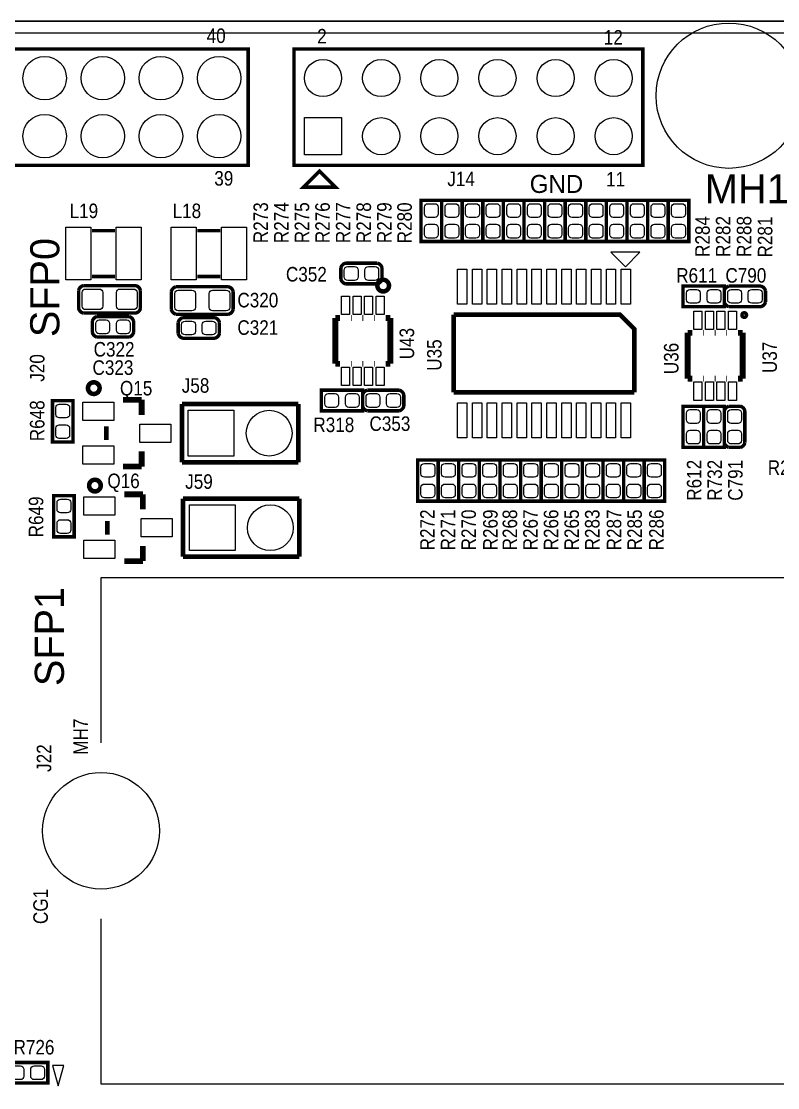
# Model space of a CAD drawing. Extents: x 35 to 236, y 10 to 166.
# Drawn here: x 84.09 to 117.13, y 118.4 to 165 of the extents above; entities that cross this region are included whole.
import ezdxf

# ---------------------------------------------------------------- set-up
doc = ezdxf.new("R2010")
doc.units = 0
for name, color, linetype in [('BG_OUTLINE', 254, 'CONTINUOUS'), ('BG_SILKSCREEN_TOP', 254, 'CONTINUOUS'), ('PG_SILKSCREEN_TOP', 254, 'CONTINUOUS'), ('PIN_SOLDERMASK_TOP', 85, 'CONTINUOUS'), ('RD_SILKSCREEN_TOP', 142, 'CONTINUOUS'), ('RKI_ALL', 43, 'CONTINUOUS')]:
    doc.layers.add(name, color=color, linetype=linetype)

msp = doc.modelspace()

# ---------------------------------------------------------------- linework, layer by layer
at = {"layer": 'BG_OUTLINE'}
msp.add_lwpolyline([(35, 12), (35, 121.6358, -0.414214), (37.286, 123.9218), (41.2, 123.9218), (41.2, 157.5018), (37.286, 157.5018, -0.414214), (35, 159.7878), (35, 163, -0.414214), (37, 165), (228, 165, -0.414214), (230, 163), (230, 12, -0.414214), (228, 10), (37, 10, -0.414214)], format="xyb", close=True, dxfattribs=at)
for points in [[(37, 165), (228, 165)], [(228, 165), (37, 165)]]:
    msp.add_lwpolyline(points, dxfattribs=at)
at = {"layer": 'PG_SILKSCREEN_TOP'}
for points, const_width in [([(43.2, 163.79), (94, 163.79), (94, 158.71), (43.2, 158.71), (43.2, 163.79)], 0.1524), ([(96, 163.79), (111.24, 163.79), (111.24, 158.71), (96, 158.71), (96, 163.79)], 0.1524), ([(97.12, 158.45), (96.42, 157.75), (97.82, 157.75), (97.12, 158.45)], 0.1524), ([(102.2, 157.18), (102.45, 157.18), (102.45, 155.38), (101.55, 155.38), (101.55, 157.18), (102.2, 157.18)], 0.15), ([(103.1, 157.18), (103.35, 157.18), (103.35, 155.38), (102.45, 155.38), (102.45, 157.18), (103.1, 157.18)], 0.15), ([(104, 157.18), (104.25, 157.18), (104.25, 155.38), (103.35, 155.38), (103.35, 157.18), (104, 157.18)], 0.15), ([(104.9, 157.18), (105.15, 157.18), (105.15, 155.38), (104.25, 155.38), (104.25, 157.18), (104.9, 157.18)], 0.15), ([(105.8, 157.18), (106.05, 157.18), (106.05, 155.38), (105.15, 155.38), (105.15, 157.18), (105.8, 157.18)], 0.15), ([(106.7, 157.18), (106.95, 157.18), (106.95, 155.38), (106.05, 155.38), (106.05, 157.18), (106.7, 157.18)], 0.15), ([(107.6, 157.18), (107.85, 157.18), (107.85, 155.38), (106.95, 155.38), (106.95, 157.18), (107.6, 157.18)], 0.15), ([(108.5, 157.18), (108.75, 157.18), (108.75, 155.38), (107.85, 155.38), (107.85, 157.18), (108.5, 157.18)], 0.15), ([(109.4, 157.18), (109.65, 157.18), (109.65, 155.38), (108.75, 155.38), (108.75, 157.18), (109.4, 157.18)], 0.15), ([(110.3, 157.18), (110.55, 157.18), (110.55, 155.38), (109.65, 155.38), (109.65, 157.18), (110.3, 157.18)], 0.15), ([(110.8, 155.38), (110.55, 155.38), (110.55, 157.18), (111.45, 157.18), (111.45, 155.38), (110.8, 155.38)], 0.15), ([(112.1, 157.18), (112.35, 157.18), (112.35, 155.38), (111.45, 155.38), (111.45, 157.18), (112.1, 157.18)], 0.15), ([(112.6, 155.38), (112.35, 155.38), (112.35, 157.18), (113.25, 157.18), (113.25, 155.38), (112.6, 155.38)], 0.15), ([(87.18, 155.85), (88.18, 155.85)], 0.1524), ([(92.78, 155.85), (91.78, 155.85)], 0.1524), ([(99.85, 153.73), (99.85, 154.23)], 0.15), ([(87.18, 153.85), (88.18, 153.85)], 0.1524), ([(92.78, 153.85), (91.78, 153.85)], 0.1524), ([(113, 153.18), (113, 153.43), (114.8, 153.43), (114.8, 152.53), (113, 152.53), (113, 153.18)], 0.15), ([(116.6, 152.73), (116.6, 153.23)], 0.15), ([(87.1943, 151.9), (87.1943, 151.4)], 0.15), ([(92.7443, 151.35), (92.7443, 151.85)], 0.15), ([(97.8107, 150.0359), (97.8107, 152.0374)], 0.254), ([(98.0089, 152.0374), (97.8107, 152.0374)], 0.254), ([(98.5169, 152.0374), (98.4864, 152.0374)], 0.254), ([(99.0249, 152.0374), (98.9944, 152.0374)], 0.254), ([(99.5329, 152.0374), (99.5024, 152.0374)], 0.254), ([(100.2085, 152.0374), (100.0104, 152.0374)], 0.254), ([(100.2085, 152.0374), (100.2085, 150.0359)], 0.254), ([(110.8751, 148.7859), (110.8751, 151.5494), (110.2401, 152.1844), (102.9757, 152.1844)], 0.2032), ([(102.9757, 152.1844), (102.9757, 148.7859)], 0.2032), ([(113.2027, 149.3859), (113.2027, 151.3874)], 0.254), ([(113.4008, 151.3874), (113.2027, 151.3874)], 0.254), ([(113.9088, 151.3874), (113.8784, 151.3874)], 0.254), ([(114.4168, 151.3874), (114.3864, 151.3874)], 0.254), ([(114.9248, 151.3874), (114.8944, 151.3874)], 0.254), ([(115.6005, 151.3874), (115.4024, 151.3874)], 0.254), ([(115.6005, 151.3874), (115.6005, 149.3859)], 0.254), ([(98.0089, 150.0359), (97.8107, 150.0359)], 0.254), ([(98.5169, 150.0359), (98.4864, 150.0359)], 0.254), ([(99.0249, 150.0359), (98.9944, 150.0359)], 0.254), ([(99.5329, 150.0359), (99.5024, 150.0359)], 0.254), ([(100.2085, 150.0359), (100.0104, 150.0359)], 0.254), ([(113.4008, 149.3859), (113.2027, 149.3859)], 0.254), ([(113.9088, 149.3859), (113.8784, 149.3859)], 0.254), ([(114.4168, 149.3859), (114.3864, 149.3859)], 0.254), ([(114.9248, 149.3859), (114.8944, 149.3859)], 0.254), ([(115.6005, 149.3859), (115.4024, 149.3859)], 0.254), ([(99, 148.23), (99, 147.98), (97.2, 147.98), (97.2, 148.88), (99, 148.88), (99, 148.23)], 0.15), ([(100.8, 148.18), (100.8, 148.68)], 0.15), ([(102.9757, 148.7859), (110.8751, 148.7859)], 0.2032), ([(86.1, 148.42), (86.35, 148.42), (86.35, 146.62), (85.45, 146.62), (85.45, 148.42), (86.1, 148.42)], 0.15), ([(88.5349, 148.4619), (89.35, 148.4619)], 0.254), ([(89.35, 148.4619), (89.35, 147.802)], 0.254), ([(91.11, 145.7321), (91.11, 148.2721)], 0.2032), ([(91.11, 148.2721), (93.015, 148.2721)], 0.2032), ([(96.19, 148.2721), (93.015, 148.2721)], 0.2029), ([(96.19, 148.2721), (96.19, 145.7321)], 0.2032), ([(113.65, 148.18), (113.9, 148.18), (113.9, 146.38), (113, 146.38), (113, 148.18), (113.65, 148.18)], 0.15), ([(114.55, 148.18), (114.8, 148.18), (114.8, 146.38), (113.9, 146.38), (113.9, 148.18), (114.55, 148.18)], 0.15), ([(87.8001, 147.3019), (87.8001, 146.702)], 0.1999), ([(89.35, 146.2018), (89.35, 145.5419)], 0.254), ([(89.35, 145.5419), (89.35, 146.2018)], 0.254), ([(89.35, 146.2018), (89.35, 145.5419)], 0.254), ([(115, 146.38), (115.5, 146.38)], 0.15), ([(101.65, 144.03), (101.4, 144.03), (101.4, 145.83), (102.3, 145.83), (102.3, 144.03), (101.65, 144.03)], 0.15), ([(102.55, 144.03), (102.3, 144.03), (102.3, 145.83), (103.2, 145.83), (103.2, 144.03), (102.55, 144.03)], 0.15), ([(103.45, 144.03), (103.2, 144.03), (103.2, 145.83), (104.1, 145.83), (104.1, 144.03), (103.45, 144.03)], 0.15), ([(104.35, 144.03), (104.1, 144.03), (104.1, 145.83), (105, 145.83), (105, 144.03), (104.35, 144.03)], 0.15), ([(105.25, 144.03), (105, 144.03), (105, 145.83), (105.9, 145.83), (105.9, 144.03), (105.25, 144.03)], 0.15), ([(106.15, 144.03), (105.9, 144.03), (105.9, 145.83), (106.8, 145.83), (106.8, 144.03), (106.15, 144.03)], 0.15), ([(107.05, 144.03), (106.8, 144.03), (106.8, 145.83), (107.7, 145.83), (107.7, 144.03), (107.05, 144.03)], 0.15), ([(107.95, 144.03), (107.7, 144.03), (107.7, 145.83), (108.6, 145.83), (108.6, 144.03), (107.95, 144.03)], 0.15), ([(108.85, 144.03), (108.6, 144.03), (108.6, 145.83), (109.5, 145.83), (109.5, 144.03), (108.85, 144.03)], 0.15), ([(110.15, 145.83), (110.4, 145.83), (110.4, 144.03), (109.5, 144.03), (109.5, 145.83), (110.15, 145.83)], 0.15), ([(110.65, 144.03), (110.4, 144.03), (110.4, 145.83), (111.3, 145.83), (111.3, 144.03), (110.65, 144.03)], 0.15), ([(111.55, 144.03), (111.3, 144.03), (111.3, 145.83), (112.2, 145.83), (112.2, 144.03), (111.55, 144.03)], 0.15), ([(89.35, 145.5419), (88.5349, 145.5419)], 0.254), ([(96.19, 145.7321), (91.11, 145.7321)], 0.2032), ([(86.15, 144.27), (86.4, 144.27), (86.4, 142.47), (85.5, 142.47), (85.5, 144.27), (86.15, 144.27)], 0.15), ([(88.5849, 144.33), (89.4, 144.33)], 0.254), ([(89.4, 144.33), (89.4, 143.6701)], 0.254), ([(91.16, 141.6002), (91.16, 144.1402)], 0.2032), ([(91.16, 144.1402), (93.065, 144.1402)], 0.2032), ([(96.24, 144.1402), (93.065, 144.1402)], 0.2029), ([(96.24, 144.1402), (96.24, 141.6002)], 0.2032), ([(87.8501, 143.17), (87.8501, 142.5701)], 0.1999), ([(89.4, 142.0699), (89.4, 141.41)], 0.254), ([(89.4, 141.41), (89.4, 142.0699)], 0.254), ([(89.4, 142.0699), (89.4, 141.41)], 0.254), ([(96.24, 141.6002), (91.16, 141.6002)], 0.2032), ([(89.4, 141.41), (88.5849, 141.41)], 0.254), ([(83.45, 119.25), (83.45, 119.5), (85.25, 119.5), (85.25, 118.6), (83.45, 118.6), (83.45, 119.25)], 0.15)]:
    msp.add_lwpolyline(points, dxfattribs=dict(at, const_width=const_width))
for points in [[(111.1164, 154.9112), (109.8464, 154.9112), (110.4814, 154.2762)], [(85.954, 119.3645), (85.446, 119.3645), (85.7, 118.4755)], [(85.954, 119.3645), (85.446, 119.3645), (85.7, 118.4755)]]:
    msp.add_lwpolyline(points, close=True, dxfattribs=at)
for points, const_width in [([(99.85, 154.23, 0.265564), (99.65, 154.43), (98.25, 154.43, 0.265564), (98.05, 154.23), (98.05, 153.73, 0.265564), (98.25, 153.53), (99.65, 153.53, 0.265564), (99.85, 153.73)], 0.15), ([(99.9975, 153.4497, 1.000162), (99.7997, 153.4496, 0.999838), (99.9975, 153.4497)], 0.508), ([(86.5943, 153.25, -0.265564), (86.7943, 153.45), (89.0943, 153.45, -0.265564), (89.2943, 153.25), (89.2943, 152.45, -0.265564), (89.0943, 152.25), (86.7943, 152.25, -0.265564), (86.5943, 152.45), (86.5943, 153.25)], 0.15), ([(93.3443, 152.4, -0.265564), (93.1443, 152.2), (90.8443, 152.2, -0.265564), (90.6443, 152.4), (90.6443, 153.2, -0.265564), (90.8443, 153.4), (93.1443, 153.4, -0.265564), (93.3443, 153.2), (93.3443, 152.4)], 0.15), ([(116.6, 153.23, 0.265564), (116.4, 153.43), (115, 153.43, 0.265564), (114.8, 153.23), (114.8, 152.73, 0.265564), (115, 152.53), (116.4, 152.53, 0.265564), (116.6, 152.73)], 0.15), ([(87.1943, 151.4, 0.265564), (87.3943, 151.2), (88.7943, 151.2, 0.265564), (88.9943, 151.4), (88.9943, 151.9, 0.265564), (88.7943, 152.1), (87.3943, 152.1, 0.265564), (87.1943, 151.9)], 0.15), ([(92.7443, 151.85, 0.265564), (92.5443, 152.05), (91.1443, 152.05, 0.265564), (90.9443, 151.85), (90.9443, 151.35, 0.265564), (91.1443, 151.15), (92.5443, 151.15, 0.265564), (92.7443, 151.35)], 0.15), ([(115.7707, 152.1647, 0.999849), (115.5725, 152.1648, 1.000151), (115.7707, 152.1647)], 0.1524), ([(87.3558, 148.9707, 0.999946), (87.1557, 148.9707, 1.000054), (87.3558, 148.9707)], 0.508), ([(100.8, 148.68, 0.265564), (100.6, 148.88), (99.2, 148.88, 0.265564), (99, 148.68), (99, 148.18, 0.265564), (99.2, 147.98), (100.6, 147.98, 0.265564), (100.8, 148.18)], 0.15), ([(115.5, 146.38, 0.265564), (115.7, 146.58), (115.7, 147.98, 0.265564), (115.5, 148.18), (115, 148.18, 0.265564), (114.8, 147.98), (114.8, 146.58, 0.265564), (115, 146.38)], 0.15), ([(87.4058, 144.7118, 0.999946), (87.2057, 144.7118, 1.000054), (87.4058, 144.7118)], 0.508)]:
    msp.add_lwpolyline(points, format="xyb", dxfattribs=dict(at, const_width=const_width))
for points in [[(87.5722, 133.4767), (87.5722, 140.7017), (164.8471, 140.7017)], [(165.0473, 118.5519), (87.5722, 118.5519), (87.5722, 125.7782)]]:
    msp.add_lwpolyline(points, dxfattribs=at)
at = {"layer": 'PIN_SOLDERMASK_TOP'}
for points in [[(96.458, 159.168), (96.458, 160.792), (98.082, 160.792), (98.082, 159.168)], [(87.13, 153.7), (86.03, 153.7), (86.03, 156), (87.13, 156)], [(89.33, 153.7), (88.23, 153.7), (88.23, 156), (89.33, 156)], [(90.63, 156), (91.73, 156), (91.73, 153.7), (90.63, 153.7)], [(92.83, 156), (93.93, 156), (93.93, 153.7), (92.83, 153.7)], [(103.1484, 154.1682), (103.5548, 154.1682), (103.5548, 152.6442), (103.1484, 152.6442)], [(103.7961, 154.1682), (104.2025, 154.1682), (104.2025, 152.6442), (103.7961, 152.6442)], [(104.4464, 154.1682), (104.8528, 154.1682), (104.8528, 152.6442), (104.4464, 152.6442)], [(105.0966, 154.1682), (105.503, 154.1682), (105.503, 152.6442), (105.0966, 152.6442)], [(105.7468, 154.1682), (106.1532, 154.1682), (106.1532, 152.6442), (105.7468, 152.6442)], [(106.3971, 154.1682), (106.8035, 154.1682), (106.8035, 152.6442), (106.3971, 152.6442)], [(107.0473, 154.1682), (107.4537, 154.1682), (107.4537, 152.6442), (107.0473, 152.6442)], [(107.6976, 154.1682), (108.104, 154.1682), (108.104, 152.6442), (107.6976, 152.6442)], [(108.3478, 154.1682), (108.7542, 154.1682), (108.7542, 152.6442), (108.3478, 152.6442)], [(108.998, 154.1682), (109.4044, 154.1682), (109.4044, 152.6442), (108.998, 152.6442)], [(109.6483, 154.1682), (110.0547, 154.1682), (110.0547, 152.6442), (109.6483, 152.6442)], [(110.296, 154.1682), (110.7024, 154.1682), (110.7024, 152.6442), (110.296, 152.6442)], [(98.0723, 152.1848), (98.0723, 152.9874), (98.4228, 152.9874), (98.4228, 152.1848)], [(98.5803, 152.1848), (98.5803, 152.9874), (98.9308, 152.9874), (98.9308, 152.1848)], [(99.0883, 152.1848), (99.0883, 152.9874), (99.4388, 152.9874), (99.4388, 152.1848)], [(99.5963, 152.1848), (99.5963, 152.9874), (99.9468, 152.9874), (99.9468, 152.1848)], [(113.4643, 151.5349), (113.4643, 152.3375), (113.8148, 152.3375), (113.8148, 151.5349)], [(113.9723, 151.5349), (113.9723, 152.3375), (114.3228, 152.3375), (114.3228, 151.5349)], [(114.4803, 151.5349), (114.4803, 152.3375), (114.8308, 152.3375), (114.8308, 151.5349)], [(114.9883, 151.5349), (114.9883, 152.3375), (115.3388, 152.3375), (115.3388, 151.5349)], [(98.0723, 149.086), (98.0723, 149.8886), (98.4228, 149.8886), (98.4228, 149.086)], [(98.5803, 149.086), (98.5803, 149.8886), (98.9308, 149.8886), (98.9308, 149.086)], [(99.0883, 149.086), (99.0883, 149.8886), (99.4388, 149.8886), (99.4388, 149.086)], [(99.5963, 149.086), (99.5963, 149.8886), (99.9468, 149.8886), (99.9468, 149.086)], [(113.4643, 148.4361), (113.4643, 149.2387), (113.8148, 149.2387), (113.8148, 148.4361)], [(113.9723, 148.4361), (113.9723, 149.2387), (114.3228, 149.2387), (114.3228, 148.4361)], [(114.4803, 148.4361), (114.4803, 149.2387), (114.8308, 149.2387), (114.8308, 148.4361)], [(114.9883, 148.4361), (114.9883, 149.2387), (115.3388, 149.2387), (115.3388, 148.4361)], [(88.1261, 147.5511), (86.7746, 147.5511), (86.7746, 148.3527), (88.1261, 148.3527)], [(103.1484, 148.3262), (103.5548, 148.3262), (103.5548, 146.8022), (103.1484, 146.8022)], [(103.7961, 148.3262), (104.2025, 148.3262), (104.2025, 146.8022), (103.7961, 146.8022)], [(104.4464, 148.3262), (104.8528, 148.3262), (104.8528, 146.8022), (104.4464, 146.8022)], [(105.0966, 148.3262), (105.503, 148.3262), (105.503, 146.8022), (105.0966, 146.8022)], [(105.7468, 148.3262), (106.1532, 148.3262), (106.1532, 146.8022), (105.7468, 146.8022)], [(106.3971, 148.3262), (106.8035, 148.3262), (106.8035, 146.8022), (106.3971, 146.8022)], [(107.0473, 148.3262), (107.4537, 148.3262), (107.4537, 146.8022), (107.0473, 146.8022)], [(107.6976, 148.3262), (108.104, 148.3262), (108.104, 146.8022), (107.6976, 146.8022)], [(108.3478, 148.3262), (108.7542, 148.3262), (108.7542, 146.8022), (108.3478, 146.8022)], [(108.998, 148.3262), (109.4044, 148.3262), (109.4044, 146.8022), (108.998, 146.8022)], [(109.6483, 148.3262), (110.0547, 148.3262), (110.0547, 146.8022), (109.6483, 146.8022)], [(110.296, 148.3262), (110.7024, 148.3262), (110.7024, 146.8022), (110.296, 146.8022)], [(91.38, 146.0019), (91.38, 148.0019), (93.38, 148.0019), (93.38, 146.0019)], [(90.6255, 146.6011), (89.2739, 146.6011), (89.2739, 147.4027), (90.6255, 147.4027)], [(88.1261, 145.6511), (86.7746, 145.6511), (86.7746, 146.4527), (88.1261, 146.4527)], [(88.1761, 143.4192), (86.8246, 143.4192), (86.8246, 144.2208), (88.1761, 144.2208)], [(91.43, 141.87), (91.43, 143.87), (93.43, 143.87), (93.43, 141.87)], [(90.6754, 142.4692), (89.3239, 142.4692), (89.3239, 143.2708), (90.6754, 143.2708)], [(88.1761, 141.5192), (86.8246, 141.5192), (86.8246, 142.3208), (88.1761, 142.3208)]]:
    msp.add_lwpolyline(points, close=True, dxfattribs=at)
for points in [[(101.7, 156.58), (101.7, 156.88, -0.414214), (101.85, 157.03), (102.15, 157.03, -0.414214), (102.3, 156.88), (102.3, 156.58, -0.414214), (102.15, 156.43), (101.85, 156.43, -0.414214)], [(102.6, 156.58), (102.6, 156.88, -0.414214), (102.75, 157.03), (103.05, 157.03, -0.414214), (103.2, 156.88), (103.2, 156.58, -0.414214), (103.05, 156.43), (102.75, 156.43, -0.414214)], [(103.5, 156.58), (103.5, 156.88, -0.414214), (103.65, 157.03), (103.95, 157.03, -0.414214), (104.1, 156.88), (104.1, 156.58, -0.414214), (103.95, 156.43), (103.65, 156.43, -0.414214)], [(104.4, 156.58), (104.4, 156.88, -0.414214), (104.55, 157.03), (104.85, 157.03, -0.414214), (105, 156.88), (105, 156.58, -0.414214), (104.85, 156.43), (104.55, 156.43, -0.414214)], [(105.3, 156.58), (105.3, 156.88, -0.414214), (105.45, 157.03), (105.75, 157.03, -0.414214), (105.9, 156.88), (105.9, 156.58, -0.414214), (105.75, 156.43), (105.45, 156.43, -0.414214)], [(106.2, 156.58), (106.2, 156.88, -0.414214), (106.35, 157.03), (106.65, 157.03, -0.414214), (106.8, 156.88), (106.8, 156.58, -0.414214), (106.65, 156.43), (106.35, 156.43, -0.414214)], [(107.1, 156.58), (107.1, 156.88, -0.414214), (107.25, 157.03), (107.55, 157.03, -0.414214), (107.7, 156.88), (107.7, 156.58, -0.414214), (107.55, 156.43), (107.25, 156.43, -0.414214)], [(108, 156.58), (108, 156.88, -0.414214), (108.15, 157.03), (108.45, 157.03, -0.414214), (108.6, 156.88), (108.6, 156.58, -0.414214), (108.45, 156.43), (108.15, 156.43, -0.414214)], [(108.9, 156.58), (108.9, 156.88, -0.414214), (109.05, 157.03), (109.35, 157.03, -0.414214), (109.5, 156.88), (109.5, 156.58, -0.414214), (109.35, 156.43), (109.05, 156.43, -0.414214)], [(109.8, 156.58), (109.8, 156.88, -0.414214), (109.95, 157.03), (110.25, 157.03, -0.414214), (110.4, 156.88), (110.4, 156.58, -0.414214), (110.25, 156.43), (109.95, 156.43, -0.414214)], [(111.3, 156.88), (111.3, 156.58, -0.414214), (111.15, 156.43), (110.85, 156.43, -0.414214), (110.7, 156.58), (110.7, 156.88, -0.414214), (110.85, 157.03), (111.15, 157.03, -0.414214)], [(111.6, 156.58), (111.6, 156.88, -0.414214), (111.75, 157.03), (112.05, 157.03, -0.414214), (112.2, 156.88), (112.2, 156.58, -0.414214), (112.05, 156.43), (111.75, 156.43, -0.414214)], [(113.1, 156.88), (113.1, 156.58, -0.414214), (112.95, 156.43), (112.65, 156.43, -0.414214), (112.5, 156.58), (112.5, 156.88, -0.414214), (112.65, 157.03), (112.95, 157.03, -0.414214)], [(101.7, 155.68), (101.7, 155.98, -0.414214), (101.85, 156.13), (102.15, 156.13, -0.414214), (102.3, 155.98), (102.3, 155.68, -0.414214), (102.15, 155.53), (101.85, 155.53, -0.414214)], [(102.6, 155.68), (102.6, 155.98, -0.414214), (102.75, 156.13), (103.05, 156.13, -0.414214), (103.2, 155.98), (103.2, 155.68, -0.414214), (103.05, 155.53), (102.75, 155.53, -0.414214)], [(103.5, 155.68), (103.5, 155.98, -0.414214), (103.65, 156.13), (103.95, 156.13, -0.414214), (104.1, 155.98), (104.1, 155.68, -0.414214), (103.95, 155.53), (103.65, 155.53, -0.414214)], [(104.4, 155.68), (104.4, 155.98, -0.414214), (104.55, 156.13), (104.85, 156.13, -0.414214), (105, 155.98), (105, 155.68, -0.414214), (104.85, 155.53), (104.55, 155.53, -0.414214)], [(105.3, 155.68), (105.3, 155.98, -0.414214), (105.45, 156.13), (105.75, 156.13, -0.414214), (105.9, 155.98), (105.9, 155.68, -0.414214), (105.75, 155.53), (105.45, 155.53, -0.414214)], [(106.2, 155.68), (106.2, 155.98, -0.414214), (106.35, 156.13), (106.65, 156.13, -0.414214), (106.8, 155.98), (106.8, 155.68, -0.414214), (106.65, 155.53), (106.35, 155.53, -0.414214)], [(107.1, 155.68), (107.1, 155.98, -0.414214), (107.25, 156.13), (107.55, 156.13, -0.414214), (107.7, 155.98), (107.7, 155.68, -0.414214), (107.55, 155.53), (107.25, 155.53, -0.414214)], [(108, 155.68), (108, 155.98, -0.414214), (108.15, 156.13), (108.45, 156.13, -0.414214), (108.6, 155.98), (108.6, 155.68, -0.414214), (108.45, 155.53), (108.15, 155.53, -0.414214)], [(108.9, 155.68), (108.9, 155.98, -0.414214), (109.05, 156.13), (109.35, 156.13, -0.414214), (109.5, 155.98), (109.5, 155.68, -0.414214), (109.35, 155.53), (109.05, 155.53, -0.414214)], [(109.8, 155.68), (109.8, 155.98, -0.414214), (109.95, 156.13), (110.25, 156.13, -0.414214), (110.4, 155.98), (110.4, 155.68, -0.414214), (110.25, 155.53), (109.95, 155.53, -0.414214)], [(111.3, 155.98), (111.3, 155.68, -0.414214), (111.15, 155.53), (110.85, 155.53, -0.414214), (110.7, 155.68), (110.7, 155.98, -0.414214), (110.85, 156.13), (111.15, 156.13, -0.414214)], [(111.6, 155.68), (111.6, 155.98, -0.414214), (111.75, 156.13), (112.05, 156.13, -0.414214), (112.2, 155.98), (112.2, 155.68, -0.414214), (112.05, 155.53), (111.75, 155.53, -0.414214)], [(113.1, 155.98), (113.1, 155.68, -0.414214), (112.95, 155.53), (112.65, 155.53, -0.414214), (112.5, 155.68), (112.5, 155.98, -0.414214), (112.65, 156.13), (112.95, 156.13, -0.414214)], [(98.65, 153.68), (98.35, 153.68, -0.414214), (98.2, 153.83), (98.2, 154.13, -0.414214), (98.35, 154.28), (98.65, 154.28, -0.414214), (98.8, 154.13), (98.8, 153.83, -0.414214)], [(99.55, 153.68), (99.25, 153.68, -0.414214), (99.1, 153.83), (99.1, 154.13, -0.414214), (99.25, 154.28), (99.55, 154.28, -0.414214), (99.7, 154.13), (99.7, 153.83, -0.414214)], [(87.6443, 152.55, -0.414214), (87.4943, 152.4), (86.8943, 152.4, -0.414214), (86.7443, 152.55), (86.7443, 153.15, -0.414214), (86.8943, 153.3), (87.4943, 153.3, -0.414214), (87.6443, 153.15)], [(89.1443, 152.55, -0.414214), (88.9943, 152.4), (88.3943, 152.4, -0.414214), (88.2443, 152.55), (88.2443, 153.15, -0.414214), (88.3943, 153.3), (88.9943, 153.3, -0.414214), (89.1443, 153.15)], [(90.7943, 153.1, -0.414214), (90.9443, 153.25), (91.5443, 153.25, -0.414214), (91.6943, 153.1), (91.6943, 152.5, -0.414214), (91.5443, 152.35), (90.9443, 152.35, -0.414214), (90.7943, 152.5)], [(92.2943, 153.1, -0.414214), (92.4443, 153.25), (93.0443, 153.25, -0.414214), (93.1943, 153.1), (93.1943, 152.5, -0.414214), (93.0443, 152.35), (92.4443, 152.35, -0.414214), (92.2943, 152.5)], [(113.6, 152.68), (113.3, 152.68, -0.414214), (113.15, 152.83), (113.15, 153.13, -0.414214), (113.3, 153.28), (113.6, 153.28, -0.414214), (113.75, 153.13), (113.75, 152.83, -0.414214)], [(114.5, 152.68), (114.2, 152.68, -0.414214), (114.05, 152.83), (114.05, 153.13, -0.414214), (114.2, 153.28), (114.5, 153.28, -0.414214), (114.65, 153.13), (114.65, 152.83, -0.414214)], [(115.4, 152.68), (115.1, 152.68, -0.414214), (114.95, 152.83), (114.95, 153.13, -0.414214), (115.1, 153.28), (115.4, 153.28, -0.414214), (115.55, 153.13), (115.55, 152.83, -0.414214)], [(116.3, 152.68), (116, 152.68, -0.414214), (115.85, 152.83), (115.85, 153.13, -0.414214), (116, 153.28), (116.3, 153.28, -0.414214), (116.45, 153.13), (116.45, 152.83, -0.414214)], [(87.4943, 151.95), (87.7943, 151.95, -0.414214), (87.9443, 151.8), (87.9443, 151.5, -0.414214), (87.7943, 151.35), (87.4943, 151.35, -0.414214), (87.3443, 151.5), (87.3443, 151.8, -0.414214)], [(88.3943, 151.95), (88.6943, 151.95, -0.414214), (88.8443, 151.8), (88.8443, 151.5, -0.414214), (88.6943, 151.35), (88.3943, 151.35, -0.414214), (88.2443, 151.5), (88.2443, 151.8, -0.414214)], [(91.5443, 151.3), (91.2443, 151.3, -0.414214), (91.0943, 151.45), (91.0943, 151.75, -0.414214), (91.2443, 151.9), (91.5443, 151.9, -0.414214), (91.6943, 151.75), (91.6943, 151.45, -0.414214)], [(92.4443, 151.3), (92.1443, 151.3, -0.414214), (91.9943, 151.45), (91.9943, 151.75, -0.414214), (92.1443, 151.9), (92.4443, 151.9, -0.414214), (92.5943, 151.75), (92.5943, 151.45, -0.414214)], [(97.5, 148.73), (97.8, 148.73, -0.414214), (97.95, 148.58), (97.95, 148.28, -0.414214), (97.8, 148.13), (97.5, 148.13, -0.414214), (97.35, 148.28), (97.35, 148.58, -0.414214)], [(98.4, 148.73), (98.7, 148.73, -0.414214), (98.85, 148.58), (98.85, 148.28, -0.414214), (98.7, 148.13), (98.4, 148.13, -0.414214), (98.25, 148.28), (98.25, 148.58, -0.414214)], [(99.6, 148.13), (99.3, 148.13, -0.414214), (99.15, 148.28), (99.15, 148.58, -0.414214), (99.3, 148.73), (99.6, 148.73, -0.414214), (99.75, 148.58), (99.75, 148.28, -0.414214)], [(100.5, 148.13), (100.2, 148.13, -0.414214), (100.05, 148.28), (100.05, 148.58, -0.414214), (100.2, 148.73), (100.5, 148.73, -0.414214), (100.65, 148.58), (100.65, 148.28, -0.414214)], [(85.6, 147.82), (85.6, 148.12, -0.414214), (85.75, 148.27), (86.05, 148.27, -0.414214), (86.2, 148.12), (86.2, 147.82, -0.414214), (86.05, 147.67), (85.75, 147.67, -0.414214)], [(113.15, 147.58), (113.15, 147.88, -0.414214), (113.3, 148.03), (113.6, 148.03, -0.414214), (113.75, 147.88), (113.75, 147.58, -0.414214), (113.6, 147.43), (113.3, 147.43, -0.414214)], [(114.05, 147.58), (114.05, 147.88, -0.414214), (114.2, 148.03), (114.5, 148.03, -0.414214), (114.65, 147.88), (114.65, 147.58, -0.414214), (114.5, 147.43), (114.2, 147.43, -0.414214)], [(114.95, 147.58), (114.95, 147.88, -0.414214), (115.1, 148.03), (115.4, 148.03, -0.414214), (115.55, 147.88), (115.55, 147.58, -0.414214), (115.4, 147.43), (115.1, 147.43, -0.414214)], [(85.6, 146.92), (85.6, 147.22, -0.414214), (85.75, 147.37), (86.05, 147.37, -0.414214), (86.2, 147.22), (86.2, 146.92, -0.414214), (86.05, 146.77), (85.75, 146.77, -0.414214)], [(113.15, 146.68), (113.15, 146.98, -0.414214), (113.3, 147.13), (113.6, 147.13, -0.414214), (113.75, 146.98), (113.75, 146.68, -0.414214), (113.6, 146.53), (113.3, 146.53, -0.414214)], [(114.05, 146.68), (114.05, 146.98, -0.414214), (114.2, 147.13), (114.5, 147.13, -0.414214), (114.65, 146.98), (114.65, 146.68, -0.414214), (114.5, 146.53), (114.2, 146.53, -0.414214)], [(114.95, 146.68), (114.95, 146.98, -0.414214), (115.1, 147.13), (115.4, 147.13, -0.414214), (115.55, 146.98), (115.55, 146.68, -0.414214), (115.4, 146.53), (115.1, 146.53, -0.414214)], [(102.15, 145.53), (102.15, 145.23, -0.414214), (102, 145.08), (101.7, 145.08, -0.414214), (101.55, 145.23), (101.55, 145.53, -0.414214), (101.7, 145.68), (102, 145.68, -0.414214)], [(103.05, 145.53), (103.05, 145.23, -0.414214), (102.9, 145.08), (102.6, 145.08, -0.414214), (102.45, 145.23), (102.45, 145.53, -0.414214), (102.6, 145.68), (102.9, 145.68, -0.414214)], [(103.95, 145.53), (103.95, 145.23, -0.414214), (103.8, 145.08), (103.5, 145.08, -0.414214), (103.35, 145.23), (103.35, 145.53, -0.414214), (103.5, 145.68), (103.8, 145.68, -0.414214)], [(104.85, 145.53), (104.85, 145.23, -0.414214), (104.7, 145.08), (104.4, 145.08, -0.414214), (104.25, 145.23), (104.25, 145.53, -0.414214), (104.4, 145.68), (104.7, 145.68, -0.414214)], [(105.75, 145.53), (105.75, 145.23, -0.414214), (105.6, 145.08), (105.3, 145.08, -0.414214), (105.15, 145.23), (105.15, 145.53, -0.414214), (105.3, 145.68), (105.6, 145.68, -0.414214)], [(106.65, 145.53), (106.65, 145.23, -0.414214), (106.5, 145.08), (106.2, 145.08, -0.414214), (106.05, 145.23), (106.05, 145.53, -0.414214), (106.2, 145.68), (106.5, 145.68, -0.414214)], [(107.55, 145.53), (107.55, 145.23, -0.414214), (107.4, 145.08), (107.1, 145.08, -0.414214), (106.95, 145.23), (106.95, 145.53, -0.414214), (107.1, 145.68), (107.4, 145.68, -0.414214)], [(108.45, 145.53), (108.45, 145.23, -0.414214), (108.3, 145.08), (108, 145.08, -0.414214), (107.85, 145.23), (107.85, 145.53, -0.414214), (108, 145.68), (108.3, 145.68, -0.414214)], [(109.35, 145.53), (109.35, 145.23, -0.414214), (109.2, 145.08), (108.9, 145.08, -0.414214), (108.75, 145.23), (108.75, 145.53, -0.414214), (108.9, 145.68), (109.2, 145.68, -0.414214)], [(109.65, 145.23), (109.65, 145.53, -0.414214), (109.8, 145.68), (110.1, 145.68, -0.414214), (110.25, 145.53), (110.25, 145.23, -0.414214), (110.1, 145.08), (109.8, 145.08, -0.414214)], [(111.15, 145.53), (111.15, 145.23, -0.414214), (111, 145.08), (110.7, 145.08, -0.414214), (110.55, 145.23), (110.55, 145.53, -0.414214), (110.7, 145.68), (111, 145.68, -0.414214)], [(112.05, 145.53), (112.05, 145.23, -0.414214), (111.9, 145.08), (111.6, 145.08, -0.414214), (111.45, 145.23), (111.45, 145.53, -0.414214), (111.6, 145.68), (111.9, 145.68, -0.414214)], [(102.15, 144.63), (102.15, 144.33, -0.414214), (102, 144.18), (101.7, 144.18, -0.414214), (101.55, 144.33), (101.55, 144.63, -0.414214), (101.7, 144.78), (102, 144.78, -0.414214)], [(103.05, 144.63), (103.05, 144.33, -0.414214), (102.9, 144.18), (102.6, 144.18, -0.414214), (102.45, 144.33), (102.45, 144.63, -0.414214), (102.6, 144.78), (102.9, 144.78, -0.414214)], [(103.95, 144.63), (103.95, 144.33, -0.414214), (103.8, 144.18), (103.5, 144.18, -0.414214), (103.35, 144.33), (103.35, 144.63, -0.414214), (103.5, 144.78), (103.8, 144.78, -0.414214)], [(104.85, 144.63), (104.85, 144.33, -0.414214), (104.7, 144.18), (104.4, 144.18, -0.414214), (104.25, 144.33), (104.25, 144.63, -0.414214), (104.4, 144.78), (104.7, 144.78, -0.414214)], [(105.75, 144.63), (105.75, 144.33, -0.414214), (105.6, 144.18), (105.3, 144.18, -0.414214), (105.15, 144.33), (105.15, 144.63, -0.414214), (105.3, 144.78), (105.6, 144.78, -0.414214)], [(106.65, 144.63), (106.65, 144.33, -0.414214), (106.5, 144.18), (106.2, 144.18, -0.414214), (106.05, 144.33), (106.05, 144.63, -0.414214), (106.2, 144.78), (106.5, 144.78, -0.414214)], [(107.55, 144.63), (107.55, 144.33, -0.414214), (107.4, 144.18), (107.1, 144.18, -0.414214), (106.95, 144.33), (106.95, 144.63, -0.414214), (107.1, 144.78), (107.4, 144.78, -0.414214)], [(108.45, 144.63), (108.45, 144.33, -0.414214), (108.3, 144.18), (108, 144.18, -0.414214), (107.85, 144.33), (107.85, 144.63, -0.414214), (108, 144.78), (108.3, 144.78, -0.414214)], [(109.35, 144.63), (109.35, 144.33, -0.414214), (109.2, 144.18), (108.9, 144.18, -0.414214), (108.75, 144.33), (108.75, 144.63, -0.414214), (108.9, 144.78), (109.2, 144.78, -0.414214)], [(109.65, 144.33), (109.65, 144.63, -0.414214), (109.8, 144.78), (110.1, 144.78, -0.414214), (110.25, 144.63), (110.25, 144.33, -0.414214), (110.1, 144.18), (109.8, 144.18, -0.414214)], [(111.15, 144.63), (111.15, 144.33, -0.414214), (111, 144.18), (110.7, 144.18, -0.414214), (110.55, 144.33), (110.55, 144.63, -0.414214), (110.7, 144.78), (111, 144.78, -0.414214)], [(112.05, 144.63), (112.05, 144.33, -0.414214), (111.9, 144.18), (111.6, 144.18, -0.414214), (111.45, 144.33), (111.45, 144.63, -0.414214), (111.6, 144.78), (111.9, 144.78, -0.414214)], [(85.65, 143.67), (85.65, 143.97, -0.414214), (85.8, 144.12), (86.1, 144.12, -0.414214), (86.25, 143.97), (86.25, 143.67, -0.414214), (86.1, 143.52), (85.8, 143.52, -0.414214)], [(85.65, 142.77), (85.65, 143.07, -0.414214), (85.8, 143.22), (86.1, 143.22, -0.414214), (86.25, 143.07), (86.25, 142.77, -0.414214), (86.1, 142.62), (85.8, 142.62, -0.414214)], [(84.05, 118.75), (83.75, 118.75, -0.414214), (83.6, 118.9), (83.6, 119.2, -0.414214), (83.75, 119.35), (84.05, 119.35, -0.414214), (84.2, 119.2), (84.2, 118.9, -0.414214)], [(84.95, 118.75), (84.65, 118.75, -0.414214), (84.5, 118.9), (84.5, 119.2, -0.414214), (84.65, 119.35), (84.95, 119.35, -0.414214), (85.1, 119.2), (85.1, 118.9, -0.414214)]]:
    msp.add_lwpolyline(points, format="xyb", close=True, dxfattribs=at)
for centre, radius in [((115, 161.75), 3.175), ((85.11, 162.52), 0.95), ((87.65, 162.52), 0.95), ((90.19, 162.52), 0.95), ((92.73, 162.52), 0.95), ((97.27, 162.52), 0.8115), ((99.81, 162.52), 0.8115), ((102.35, 162.52), 0.8115), ((104.89, 162.52), 0.8115), ((107.43, 162.52), 0.8115), ((109.97, 162.52), 0.8115), ((85.11, 159.98), 0.95), ((87.65, 159.98), 0.95), ((90.19, 159.98), 0.95), ((92.73, 159.98), 0.95), ((99.81, 159.98), 0.8115), ((102.35, 159.98), 0.8115), ((104.89, 159.98), 0.8115), ((107.43, 159.98), 0.8115), ((109.97, 159.98), 0.8115), ((94.92, 147.0019), 1), ((94.97, 142.87), 1), ((87.5722, 129.6268), 2.5501), ((87.5722, 129.6268), 2.5501)]:
    msp.add_circle(centre, radius, dxfattribs=at)
at = {"layer": 'RKI_ALL'}
msp.add_lwpolyline([(35.5, 121.6358, -0.414214), (37.286, 123.4218), (41.7, 123.4218), (41.7, 158.0018), (37.286, 158.0018, -0.414214), (35.5, 159.7878), (35.5, 163, -0.414214), (37, 164.5), (228, 164.5, -0.414214), (229.5, 163), (229.5, 12, -0.414214), (228, 10.5), (37, 10.5, -0.414214), (35.5, 12)], format="xyb", close=True, dxfattribs=at)

# ---------------------------------------------------------------- texts
at = {"layer": 'BG_SILKSCREEN_TOP'}
msp.add_text('GND', height=0.7874, dxfattribs=at).set_placement((106.3, 157.5))
at = {"layer": 'BG_SILKSCREEN_TOP', "width": 1.02}
for s, p in [('SFP0', (85.75, 151.2)), ('SFP1', (85.95, 135.95))]:
    msp.add_text(s, height=1.27, rotation=90, dxfattribs=at).set_placement(p)
at = {"layer": 'PG_SILKSCREEN_TOP', "width": 0.88}
for s, p in [('40', (92.1874, 164.0525)), ('2', (97.0168, 164.0325)), ('12', (109.5374, 163.9825)), ('39', (92.52, 157.82)), ('11', (109.6374, 157.7825))]:
    msp.add_text(s, height=0.635, dxfattribs=at).set_placement(p)
at = {"layer": 'RD_SILKSCREEN_TOP'}
for s, height, width, p in [('J14', 0.635, 0.88, (102.7, 157.8)), ('MH1', 1.27, 1.023622, (113.95, 157.05)), ('L19', 0.635, 0.88, (86.2, 156.4)), ('L18', 0.635, 0.88, (90.7, 156.4)), ('C352', 0.635, 0.88, (95.65, 153.63)), ('R611', 0.635, 0.88, (112.7, 153.58)), ('C790', 0.635, 0.88, (114.85, 153.58)), ('C320', 0.635, 0.88, (93.53, 152.5)), ('C321', 0.635, 0.88, (93.53, 151.3)), ('C322', 0.635, 0.88, (87.25, 150.35)), ('C323', 0.635, 0.88, (87.2, 149.55)), ('Q15', 0.635, 0.88, (88.4, 148.65)), ('J58', 0.635, 0.88, (91.1, 148.77)), ('C353', 0.635, 0.88, (99.3, 147.1)), ('R318', 0.635, 0.88, (96.85, 147.05)), ('R298', 0.635, 0.88, (116.7, 145.18)), ('Q16', 0.635, 0.88, (87.85, 144.6)), ('J59', 0.635, 0.88, (91.25, 144.57)), ('R726', 0.635, 0.88, (83.75, 119.85))]:
    msp.add_text(s, height=height, dxfattribs=dict(at, width=width)).set_placement(p)
at = {"layer": 'RD_SILKSCREEN_TOP', "width": 0.88}
for s, p in [('R273', (94.8667, 155.305)), ('R274', (95.7667, 155.305)), ('R275', (96.6667, 155.305)), ('R276', (97.5667, 155.305)), ('R277', (98.4667, 155.305)), ('R278', (99.3667, 155.305)), ('R279', (100.2667, 155.305)), ('R280', (101.15, 155.3)), ('R284', (114.1667, 154.705)), ('R282', (115.0667, 154.705)), ('R288', (115.9833, 154.705)), ('R281', (116.9, 154.68)), ('U43', (101.25, 150.23)), ('U35', (102.45, 149.73)), ('U36', (112.8, 149.58)), ('U37', (117.1, 149.63)), ('J20', (85.1, 149.25)), ('R648', (85.1, 146.65)), ('R612', (113.8, 144.05)), ('R732', (114.7, 144.05)), ('C791', (115.6, 144.05)), ('R649', (85.05, 142.45)), ('R272', (102.15, 141.88)), ('R271', (103.05, 141.88)), ('R270', (103.95, 141.88)), ('R269', (104.9, 141.88)), ('R268', (105.75, 141.88)), ('R267', (106.65, 141.88)), ('R266', (107.55, 141.88)), ('R265', (108.45, 141.88)), ('R283', (109.35, 141.88)), ('R287', (110.3, 141.88)), ('R285', (111.2, 141.88)), ('R286', (112.15, 141.88)), ('MH7', (87, 132.95)), ('J22', (85.4, 132.2)), ('CG1', (85.25, 125.55))]:
    msp.add_text(s, height=0.635, rotation=90, dxfattribs=at).set_placement(p)

doc.saveas('drawing.dxf')
